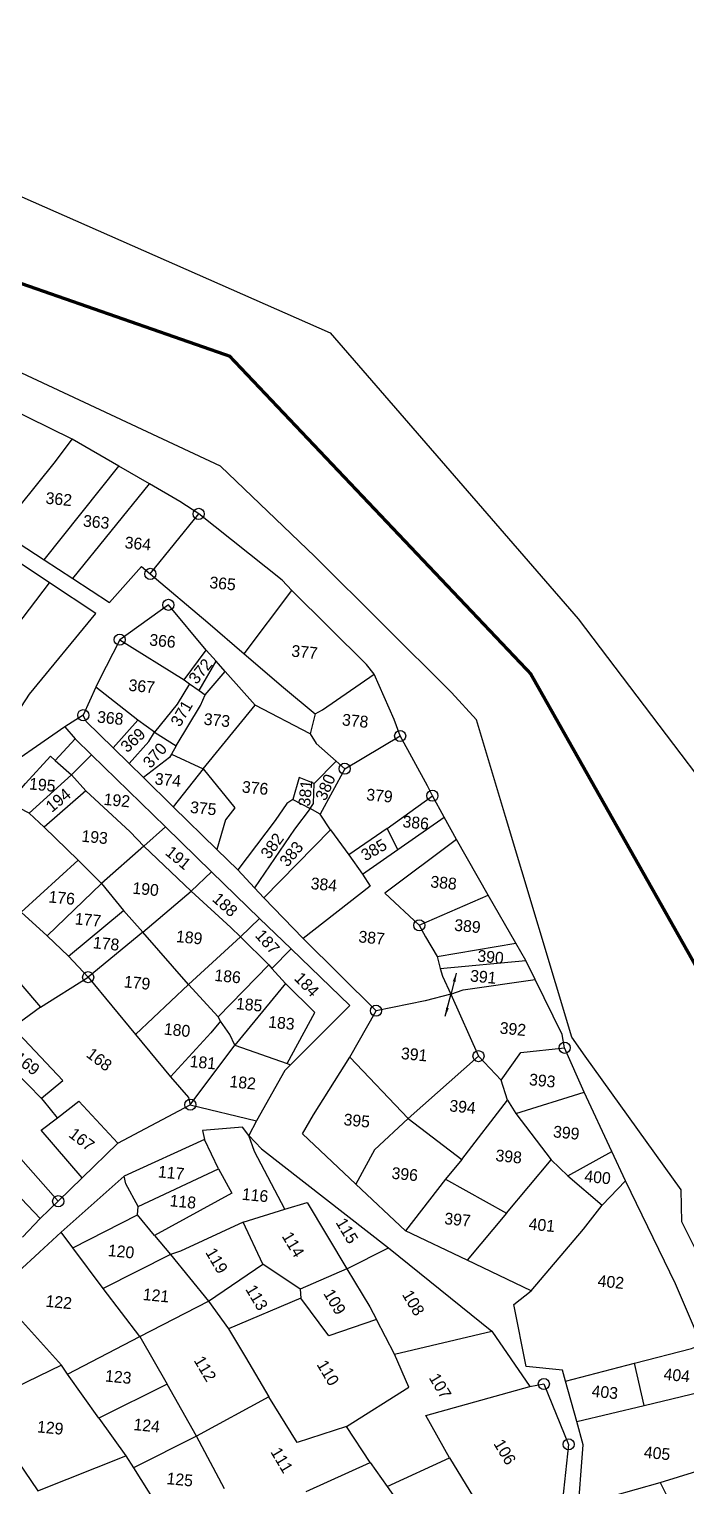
# Model space of a CAD drawing. Header units: metres. Extents: x 289397 to 291448, y 2078064 to 2080065.
# Drawn here: x 290254 to 290764, y 2078936 to 2080065 of the extents above; entities that cross this region are included whole.
import ezdxf
from ezdxf.enums import TextEntityAlignment as Align

# ---------------------------------------------------------------- set-up
doc = ezdxf.new("R2010")
doc.units = ezdxf.units.M
doc.linetypes.add('DASHDOT', pattern=[1, 0.5, -0.25, 0, -0.25])
for name, color, linetype in [('OFF', 1, 'Continuous'), ('POLY_PARCEL', 6, 'Continuous'), ('POLY_ROAD', 30, 'Continuous'), ('POLY_WATER', 4, 'Continuous'), ('SYM_ARROW', 1, 'Continuous'), ('SYM_STONE', 1, 'Continuous'), ('TEXT_PARCEL', 7, 'Continuous'), ('V_BOUND_STREAM_LINE', 7, 'DASHDOT')]:
    doc.layers.add(name, color=color, linetype=linetype)
doc.styles.get("Standard").update_dxf_attribs({"font": 'simplex.shx'})
doc.styles.add('TEXT_MAP', font='', dxfattribs={"height": 1.8})
doc.styles.get('TEXT_MAP').set_extended_font_data('Kruti Dev 050')
doc.dimstyles.get("Standard").update_dxf_attribs({"dimtxt": 0.18, "dimasz": 0.18, "dimexe": 0.18, "dimexo": 0.0625, "dimgap": 0.09, "dimtad": 0, "dimtih": 1, "dimtoh": 1, "dimdec": 4, "dimzin": 0, "dimdsep": 46, "dimtxsty": 'Standard', "dimcen": 0.09, "dimadec": 0, "dimazin": 0, "dimtfac": 1, "dimtdec": 4, "dimtofl": 0, "dimtmove": 0, "dimatfit": 3, "dimfxl": 1, "dimtolj": 1, "dimtzin": 0, "dimarcsym": 0})

# ---------------------------------------------------------------- blocks, each defined once
blk = doc.blocks.new('STONE')
blk.add_circle((0, 0), 0.851)
blk = doc.blocks.new('TEXTDOUBLEARROW')
for points in [[(-6.63, 0.01), (0.2, 0.01)], [(6.25, 0.01), (-0.58, 0.01)]]:
    blk.add_leader(points, dimstyle='Standard', override={"dimtxt": 2.5, "dimasz": 2.5, "dimexe": 1.25, "dimexo": 0.625, "dimgap": 0.625, "dimtad": 1, "dimtih": 0, "dimtoh": 0, "dimzin": 8, "dimcen": 2.5, "dimtofl": 1})

msp = doc.modelspace()

# ---------------------------------------------------------------- linework, layer by layer
at = {"layer": 'OFF'}
msp.add_lwpolyline([(289608.8, 2079974.8), (289637.6, 2080065.5), (289991.8, 2080048.7), (290487.6, 2079830.1), (290680, 2079608.7), (290851.1, 2079382.8)], dxfattribs=at)
at = {"layer": 'POLY_PARCEL'}
for points in [[(290231.4, 2079676.8), (290274.8, 2079730.4), (290287.6, 2079747.9)], [(290265.8, 2079654.4), (290323.7, 2079727)], [(290288.1, 2079639.9), (290347.5, 2079713.2)], [(290348.2, 2079643.4), (290385.7, 2079689.9)], [(290228.1, 2079581.6), (290270.1, 2079636.5)], [(290421, 2079581.5), (290458, 2079630.5)], [(290324.5, 2079592.4), (290374.4, 2079561.3)], [(290374.4, 2079561.3), (290391.6, 2079584.4)], [(290386, 2079553.1), (290399.2, 2079575.8)], [(290374.4, 2079561.3), (290378.6, 2079558.3)], [(290390.8, 2079549.7), (290406.3, 2079567.7)], [(290476, 2079534.9), (290481.7, 2079538.1), (290521.8, 2079565.6)], [(290338.5, 2079530.1), (290305.9, 2079555.6)], [(290378.6, 2079558.3), (290369, 2079542.5), (290351.4, 2079520.7)], [(290368.2, 2079510.1), (290387.2, 2079541.3), (290390.8, 2079549.7)], [(290378.6, 2079558.3), (290386, 2079553.1)], [(290386, 2079553.1), (290390.8, 2079549.7)], [(290389.1, 2079492.3), (290429.4, 2079541.7)], [(290319.4, 2079508.6), (290338.5, 2079530.1)], [(290351.4, 2079520.7), (290338.5, 2079530.1)], [(290274.5, 2079498.9), (290289.9, 2079515.5)], [(290331.7, 2079496.6), (290347.1, 2079513.6), (290351.4, 2079520.7)], [(290351.4, 2079520.7), (290368.2, 2079510.1)], [(290472.2, 2079519.4), (290476.7, 2079512.1), (290492.3, 2079498.3)], [(290498.9, 2079492.4), (290541.9, 2079517.8)], [(290287.1, 2079487.6), (290302.7, 2079503.1)], [(290364.5, 2079503.6), (290363.1, 2079501.2), (290342.9, 2079485.7)], [(290368.2, 2079510.1), (290364.5, 2079503.6)], [(290364.5, 2079503.6), (290389.1, 2079492.3)], [(290238.9, 2079466.1), (290251.4, 2079480.9), (290270.8, 2079502.2), (290274.5, 2079498.9)], [(290274.5, 2079498.9), (290287.1, 2079487.6)], [(290389.1, 2079492.3), (290366, 2079463)], [(290389.1, 2079492.3), (290413.8, 2079462.2), (290406.6, 2079452.9), (290399.9, 2079429.8)], [(290475.2, 2079480.9), (290492.3, 2079498.3)], [(290498.9, 2079492.4), (290479.8, 2079457.3)], [(290492.3, 2079498.3), (290498.9, 2079492.4)], [(290287.1, 2079487.6), (290254.4, 2079457.9)], [(290287.1, 2079487.6), (290298.3, 2079475.2)], [(290475.2, 2079480.9), (290463.6, 2079485.7), (290458.6, 2079468.7)], [(290472.1, 2079461.6), (290474.6, 2079465.6), (290475.2, 2079480.9)], [(290298.3, 2079475.2), (290266, 2079447.2)], [(290298.3, 2079475.2), (290332.5, 2079443.5), (290343.3, 2079432.4)], [(290531.7, 2079446), (290566.9, 2079471.5)], [(290254.4, 2079457.9), (290238.9, 2079466.1)], [(290266, 2079447.2), (290254.4, 2079457.9)], [(290458.6, 2079468.7), (290454, 2079465.4), (290444.9, 2079452.4), (290416, 2079414)], [(290472.1, 2079461.6), (290459.9, 2079445.5), (290428.9, 2079400.2)], [(290458.6, 2079468.7), (290472.1, 2079461.6)], [(290479.8, 2079457.3), (290472.1, 2079461.6)], [(290292.2, 2079421.5), (290266, 2079447.2)], [(290343.3, 2079432.4), (290360, 2079447.3)], [(290487.9, 2079445.2), (290479.8, 2079457.3)], [(290540.1, 2079429.8), (290575.9, 2079455)], [(290436.1, 2079392.4), (290487.9, 2079445.2)], [(290487.9, 2079445.2), (290502, 2079425.6)], [(290531.7, 2079446), (290502, 2079425.6)], [(290585.5, 2079437.6), (290529.9, 2079396), (290556.7, 2079371.1)], [(290540.1, 2079429.8), (290531.7, 2079446)], [(290343.3, 2079432.4), (290310.4, 2079403.5)], [(290379.8, 2079397.6), (290343.3, 2079432.4)], [(290502, 2079425.6), (290512.6, 2079410.8)], [(290512.6, 2079410.8), (290540.1, 2079429.8)], [(290248, 2079381.3), (290292.2, 2079421.5)], [(290292.2, 2079421.5), (290310.4, 2079403.5)], [(290379.8, 2079397.6), (290395.6, 2079412.6)], [(290310.4, 2079403.5), (290268.2, 2079362.9)], [(290310.4, 2079403.5), (290327.4, 2079382.5)], [(290512.6, 2079410.8), (290518.6, 2079401.5), (290466.6, 2079361)], [(290342.5, 2079365.8), (290379.8, 2079397.6)], [(290379.8, 2079397.6), (290410.6, 2079369.4), (290418.1, 2079362.2)], [(290556.7, 2079371.1), (290610.2, 2079394.5)], [(290197.3, 2079384.4), (290263, 2079307.7)], [(290268.2, 2079362.9), (290248, 2079381.3)], [(290284.9, 2079347.3), (290327.4, 2079382.5)], [(290327.4, 2079382.5), (290342.5, 2079365.8)], [(290418.1, 2079362.2), (290432.8, 2079376.3)], [(290556.7, 2079371.1), (290561.5, 2079362.2), (290570.6, 2079346.8)], [(290268.2, 2079362.9), (290284.9, 2079347.3)], [(290342.5, 2079365.8), (290300, 2079330.9)], [(290377.9, 2079325.3), (290342.5, 2079365.8)], [(290418.1, 2079362.2), (290377.9, 2079325.3)], [(290440, 2079340.4), (290418.1, 2079362.2)], [(290570.6, 2079346.8), (290631.6, 2079357.3)], [(290300, 2079330.9), (290284.9, 2079347.3)], [(290442.5, 2079337.7), (290457.3, 2079352.8)], [(290570.6, 2079346.8), (290573, 2079337.6)], [(290400.8, 2079300.3), (290440, 2079340.4)], [(290440, 2079340.4), (290442.5, 2079337.7)], [(290442.5, 2079337.7), (290453.1, 2079326.1)], [(290573, 2079337.6), (290639.4, 2079343.7)], [(290573, 2079337.6), (290574.8, 2079331.7), (290581.3, 2079317.8)], [(290263, 2079307.7), (290300, 2079330.9)], [(290300, 2079330.9), (290336.8, 2079286.5)], [(290336.8, 2079286.5), (290377.9, 2079325.3)], [(290377.9, 2079325.3), (290400.8, 2079300.3)], [(290453.1, 2079326.1), (290413.6, 2079278.2)], [(290454.2, 2079263.9), (290475.8, 2079303.6), (290453.1, 2079326.1)], [(290581.3, 2079317.8), (290590.7, 2079321.1), (290646.5, 2079329.2)], [(290581.3, 2079317.8), (290561.2, 2079312.5), (290523.2, 2079304.9)], [(290581.3, 2079317.8), (290602.6, 2079269.7)], [(290147, 2079303.3), (290224.2, 2079216.5), (290276.8, 2079157.3)], [(290263, 2079307.7), (290241.7, 2079292)], [(290402.7, 2079296.9), (290400.8, 2079300.3)], [(290265.3, 2079235.4), (290263.8, 2079237.2), (290280.5, 2079250.9), (290241.7, 2079292)], [(290402.7, 2079296.9), (290395.2, 2079287.8), (290363.9, 2079253.8)], [(290413.6, 2079278.2), (290409.8, 2079286.4), (290402.7, 2079296.9)], [(290262.9, 2079143.9), (290161.5, 2079250.4), (290132.2, 2079282.2)], [(290224.1, 2079277.2), (290265.3, 2079235.4)], [(290336.8, 2079286.5), (290363.9, 2079253.8)], [(290379.2, 2079232.1), (290413.6, 2079278.2)], [(290413.6, 2079278.2), (290454.2, 2079263.9)], [(290548.1, 2079221.4), (290503, 2079269)], [(290602.6, 2079269.7), (290548.1, 2079221.4)], [(290620.3, 2079251.1), (290602.6, 2079269.7)], [(290620.3, 2079251.1), (290635.4, 2079272.5), (290669.4, 2079276.2)], [(290454.2, 2079263.9), (290456.9, 2079263)], [(290363.9, 2079253.8), (290377.7, 2079237.7), (290379.2, 2079232.1)], [(290625.1, 2079235.5), (290620.3, 2079251.1)], [(290276.3, 2079222), (290265.3, 2079235.4)], [(290276.3, 2079222), (290292.9, 2079234.9), (290323.1, 2079202.2)], [(290589.6, 2079189.6), (290625.1, 2079235.5)], [(290625.1, 2079235.5), (290631.7, 2079225.3)], [(290631.7, 2079225.3), (290684.6, 2079241.9)], [(290295.3, 2079175.3), (290263.7, 2079212.3), (290276.3, 2079222)], [(290548.1, 2079221.4), (290521.9, 2079197.2), (290507.6, 2079170.5)], [(290548.1, 2079221.4), (290589.6, 2079189.6)], [(290631.7, 2079225.3), (290658.9, 2079189.5)], [(290401.1, 2079182.5), (290390.2, 2079205.2)], [(290452.5, 2079151.1), (290429, 2079195.7), (290424.5, 2079208.1)], [(290589.6, 2079189.6), (290577, 2079174.5)], [(290624.4, 2079148.1), (290658.9, 2079189.5)], [(290658.9, 2079189.5), (290671.9, 2079177)], [(290671.9, 2079177), (290706, 2079195.9)], [(290338.9, 2079153.3), (290329.1, 2079170.8), (290328, 2079176.6)], [(290338.9, 2079153.3), (290401.1, 2079182.5)], [(290401.1, 2079182.5), (290411.4, 2079163.6), (290351.5, 2079130.7)], [(290671.9, 2079177), (290698.6, 2079154.2)], [(290577, 2079174.5), (290546.1, 2079134.3)], [(290577, 2079174.5), (290624.4, 2079148.1)], [(290698.6, 2079154.2), (290716.6, 2079173.1)], [(290338.3, 2079146.7), (290338.9, 2079153.3)], [(290452.5, 2079151.1), (290469.8, 2079156.4), (290500.6, 2079105)], [(290643.5, 2079087.9), (290684.1, 2079135.6), (290698.6, 2079154.2)], [(290288.1, 2079121.3), (290338.3, 2079146.7)], [(290351.5, 2079130.7), (290338.3, 2079146.7)], [(290420.2, 2079141), (290452.5, 2079151.1)], [(290624.4, 2079148.1), (290593.9, 2079111.5)], [(290288.1, 2079121.3), (290279, 2079133.4)], [(290351.5, 2079130.7), (290363.9, 2079115.9)], [(290420.2, 2079141), (290371.7, 2079118.6), (290363.9, 2079115.9)], [(290435.5, 2079108.5), (290420.2, 2079141)], [(290311.6, 2079089.8), (290288.1, 2079121.3)], [(290500.6, 2079105), (290532.9, 2079121.3)], [(290363.9, 2079115.9), (290311.6, 2079089.8)], [(290363.9, 2079115.9), (290393.3, 2079079.8)], [(290393.3, 2079079.8), (290435.5, 2079108.5)], [(290464.3, 2079089.2), (290435.5, 2079108.5)], [(290500.6, 2079105), (290464.3, 2079089.2)], [(290500.6, 2079105), (290518.3, 2079075.5), (290523.5, 2079065.6)], [(290340.2, 2079052.6), (290311.6, 2079089.8)], [(290464.3, 2079089.2), (290464.9, 2079082.1)], [(290279.3, 2079030.2), (290239.9, 2079074.2)], [(290340.2, 2079052.6), (290393.3, 2079079.8)], [(290393.3, 2079079.8), (290408.8, 2079058.3)], [(290464.9, 2079082.1), (290408.8, 2079058.3)], [(290523.5, 2079065.6), (290486.7, 2079053), (290464.9, 2079082.1)], [(290537.4, 2079038.8), (290523.5, 2079065.6)], [(290284.1, 2079023.4), (290340.2, 2079052.6)], [(290340.2, 2079052.6), (290361.2, 2079015.5)], [(290408.8, 2079058.3), (290422, 2079036.5), (290440.1, 2079005.8)], [(290537.4, 2079038.8), (290613, 2079056.6)], [(290723.5, 2079031.7), (290767.7, 2079043.1), (290775.5, 2079046.3)], [(290279.3, 2079030.2), (290215.8, 2078999.4), (290240.8, 2078962.7)], [(290284.1, 2079023.4), (290279.3, 2079030.2)], [(290500.3, 2078982.8), (290548.7, 2079013.1), (290537.4, 2079038.8)], [(290670.2, 2079017.9), (290723.5, 2079031.7)], [(290731.1, 2078999.1), (290723.5, 2079031.7)], [(290308.2, 2078989.2), (290284.1, 2079023.4)], [(290361.2, 2079015.5), (290308.2, 2078989.2)], [(290384, 2078975.3), (290361.2, 2079015.5)], [(290580.1, 2078958.4), (290561.9, 2078991.3), (290642.4, 2079013.8)], [(290731.1, 2078999.1), (290781.4, 2079011.1), (290790.8, 2079013.4)], [(290440.1, 2079005.8), (290384, 2078975.3)], [(290500.3, 2078982.8), (290462.1, 2078970.4), (290440.1, 2079005.8)], [(290678.8, 2078986.7), (290731.1, 2078999.1)], [(290308.2, 2078989.2), (290329.1, 2078960.1)], [(290384, 2078975.3), (290335.1, 2078950.7)], [(290405.7, 2078934.4), (290384, 2078975.3)], [(290518.7, 2078954.9), (290500.3, 2078982.8)], [(290240.8, 2078962.7), (290261, 2078933)], [(290261, 2078933), (290329.1, 2078960.1)], [(290329.1, 2078960.1), (290335.1, 2078950.7)], [(290335.1, 2078950.7), (290359.2, 2078912.6), (290361, 2078907.4)], [(290469, 2078932.5), (290518.7, 2078954.9)], [(290518.7, 2078954.9), (290531.8, 2078936.2)], [(290531.8, 2078936.2), (290580.1, 2078958.4)], [(290580.1, 2078958.4), (290610.9, 2078908.1)], [(290743.4, 2078939.3), (290786, 2078952.6)], [(290709.8, 2078922.4), (290706.8, 2078929), (290743.4, 2078939.3)], [(290743.4, 2078939.3), (290760.8, 2078904.7)], [(290531.8, 2078936.2), (290569.5, 2078882.8)]]:
    msp.add_lwpolyline(points, dxfattribs=at)
at = {"layer": 'POLY_ROAD'}
for points in [[(290287.6, 2079747.9), (290236.6, 2079772.8)], [(290323.7, 2079727), (290287.6, 2079747.9)], [(290347.5, 2079713.2), (290323.7, 2079727)], [(290385.7, 2079689.9), (290371.2, 2079699.5), (290347.5, 2079713.2)], [(290458, 2079630.5), (290450.5, 2079638.6), (290385.7, 2079689.9)], [(290231.4, 2079676.8), (290265.8, 2079654.4)], [(290270.1, 2079636.5), (290231.5, 2079662.1)], [(290265.8, 2079654.4), (290288.1, 2079639.9)], [(290288.1, 2079639.9), (290316.5, 2079621.3), (290341.4, 2079649.2), (290348.2, 2079643.4)], [(290348.2, 2079643.4), (290392.9, 2079605.7), (290421, 2079581.5)], [(290180.1, 2079448.4), (290209.7, 2079531.1), (290248.3, 2079540.6), (290254.5, 2079550.2), (290306, 2079612.7), (290270.1, 2079636.5)], [(290521.8, 2079565.6), (290515.9, 2079573.2), (290458, 2079630.5)], [(290391.6, 2079584.4), (290362.2, 2079619.4), (290324.5, 2079592.4)], [(290324.5, 2079592.4), (290308.5, 2079561.1), (290305.9, 2079555.6)], [(290399.2, 2079575.8), (290391.6, 2079584.4)], [(290406.3, 2079567.7), (290399.2, 2079575.8)], [(290421, 2079581.5), (290451.4, 2079555.3), (290476, 2079534.9)], [(290429.4, 2079541.7), (290406.3, 2079567.7)], [(290541.9, 2079517.8), (290537.2, 2079530.5), (290521.8, 2079565.6)], [(290305.9, 2079555.6), (290296.2, 2079533.9)], [(290472.2, 2079519.4), (290429.4, 2079541.7)], [(290296.2, 2079533.9), (290282, 2079525)], [(290319.4, 2079508.6), (290298.6, 2079529), (290296.2, 2079533.9)], [(290476, 2079534.9), (290472.2, 2079519.4)], [(290282, 2079525), (290225.2, 2079485.7), (290192.6, 2079432.8)], [(290282, 2079525), (290289.9, 2079515.5)], [(290289.9, 2079515.5), (290302.7, 2079503.1)], [(290566.9, 2079471.5), (290563.2, 2079479.2), (290541.9, 2079517.8)], [(290302.7, 2079503.1), (290360, 2079447.3)], [(290331.7, 2079496.6), (290319.4, 2079508.6)], [(290342.9, 2079485.7), (290331.7, 2079496.6)], [(290366, 2079463), (290342.9, 2079485.7)], [(290575.9, 2079455), (290566.9, 2079471.5)], [(290399.9, 2079429.8), (290366, 2079463)], [(290360, 2079447.3), (290395.6, 2079412.6)], [(290585.5, 2079437.6), (290575.9, 2079455)], [(290610.2, 2079394.5), (290585.5, 2079437.6)], [(290416, 2079414), (290399.9, 2079429.8)], [(290395.6, 2079412.6), (290432.8, 2079376.3)], [(290428.9, 2079400.2), (290416, 2079414)], [(290436.1, 2079392.4), (290428.9, 2079400.2)], [(290466.6, 2079361), (290436.1, 2079392.4)], [(290631.6, 2079357.3), (290610.2, 2079394.5)], [(290432.8, 2079376.3), (290457.3, 2079352.8)], [(290523.2, 2079304.9), (290466.6, 2079361)], [(290639.4, 2079343.7), (290631.6, 2079357.3)], [(290457.3, 2079352.8), (290502.9, 2079309), (290456.9, 2079263)], [(290646.5, 2079329.2), (290639.4, 2079343.7)], [(290669.4, 2079276.2), (290667.4, 2079286.4), (290646.5, 2079329.2)], [(290503, 2079269), (290523.2, 2079304.9)], [(290507.6, 2079170.5), (290466.1, 2079209.5), (290474.6, 2079224.2), (290503, 2079269)], [(290684.6, 2079241.9), (290669.4, 2079276.2)], [(290456.9, 2079263), (290452.5, 2079258.6), (290430.4, 2079219.7)], [(290323.1, 2079202.2), (290379.2, 2079232.1)], [(290379.2, 2079232.1), (290430.4, 2079219.7)], [(290706, 2079195.9), (290684.6, 2079241.9)], [(290424.5, 2079208.1), (290419.6, 2079214.8), (290388.7, 2079212), (290390.2, 2079205.2)], [(290430.4, 2079219.7), (290424.5, 2079208.1)], [(290295.3, 2079175.3), (290323.1, 2079202.2)], [(290390.2, 2079205.2), (290328, 2079176.6)], [(290424.5, 2079208.1), (290434.4, 2079198), (290532.9, 2079121.3)], [(290716.6, 2079173.1), (290706, 2079195.9)], [(290276.8, 2079157.3), (290295.3, 2079175.3)], [(290328, 2079176.6), (290279, 2079133.4)], [(290546.1, 2079134.3), (290507.6, 2079170.5)], [(290775.5, 2079046.3), (290755.3, 2079093.2), (290716.6, 2079173.1)], [(290262.9, 2079143.9), (290276.8, 2079157.3)], [(290249, 2079129.4), (290262.9, 2079143.9)], [(290279, 2079133.4), (290228.5, 2079086.8), (290239.9, 2079074.2)], [(290593.9, 2079111.5), (290546.1, 2079134.3)], [(290532.9, 2079121.3), (290613, 2079056.6)], [(290643.5, 2079087.9), (290593.9, 2079111.5)], [(290670.2, 2079017.9), (290667.8, 2079026.5), (290639.6, 2079029.3), (290629.9, 2079077.4), (290643.5, 2079087.9)], [(290613, 2079056.6), (290642.4, 2079013.8)], [(290678.8, 2078986.7), (290670.2, 2079017.9)], [(290642.4, 2079013.8), (290653.3, 2079015.7), (290672.5, 2078968.9), (290666.3, 2078911)], [(290679.4, 2078911.2), (290683.9, 2078968.5), (290678.8, 2078986.7)]]:
    msp.add_lwpolyline(points, dxfattribs=at)
at = {"layer": 'POLY_WATER'}
msp.add_lwpolyline([(291321.8, 2078491.3), (291080.3, 2078583), (291053.4, 2078594.6), (291004.9, 2078659.6), (290909.8, 2078810.9), (290902.1, 2078823.7), (290896.7, 2078862.2), (290890.5, 2078888.1), (290780.9, 2079100.1), (290760.2, 2079141.3), (290759.7, 2079166.1), (290685.3, 2079269.6), (290674.9, 2079284.4), (290623.6, 2079455.4), (290601, 2079530.2), (290581.6, 2079551.5), (290475.7, 2079657), (290402.7, 2079726.8), (290236.5, 2079804.6), (290109.3, 2079847.3), (290065.1, 2079859.7), (289942.5, 2079899), (289763.2, 2079878.4)], dxfattribs=at)
at = {"layer": 'V_BOUND_STREAM_LINE', "ltscale": 10, "const_width": 2.53, "flags": 128}
msp.add_lwpolyline([(291321.8, 2078491.3), (291336.9, 2078544.5), (291013.6, 2078766.2), (290776.7, 2079329.7), (290643, 2079566.1), (290409.7, 2079812.1), (289921, 2079982.4), (289608.8, 2079974.8)], dxfattribs=at)

# ---------------------------------------------------------------- block references
at = {"layer": 'SYM_ARROW', "xscale": 2.675371518988102, "yscale": 2.675371518988102, "zscale": 2.675371518988102, "rotation": 75.70133560486157}
msp.add_blockref('TEXTDOUBLEARROW', (290581.3, 2079317.8), dxfattribs=at)
at = {"layer": 'SYM_STONE', "xscale": 5.069807375506023, "yscale": 5.069807375506023, "zscale": 5.069807375506023, "rotation": 354.3941680470104}
for p in [(290385.7, 2079689.9), (290348.2, 2079643.4), (290362.2, 2079619.4), (290324.5, 2079592.4), (290296.2, 2079533.9), (290541.9, 2079517.8), (290498.9, 2079492.4), (290566.9, 2079471.5), (290556.7, 2079371.1), (290300, 2079330.9), (290523.2, 2079304.9), (290669.4, 2079276.2), (290602.6, 2079269.7), (290379.2, 2079232.1), (290276.8, 2079157.3), (290653.3, 2079015.7), (290672.5, 2078968.9)]:
    msp.add_blockref('STONE', p, dxfattribs=at)

# ---------------------------------------------------------------- texts
at = {"layer": 'TEXT_PARCEL', "style": 'TEXT_MAP'}
for s, rotation, p in [('362', 354.3942, (290277.3, 2079701.4)), ('363', 354.3942, (290306.3, 2079683.7)), ('364', 354.3942, (290338.6, 2079666.9)), ('365', 354.3942, (290404.3, 2079636)), ('366', 354.3942, (290357.7, 2079591.5)), ('377', 354.3942, (290467.8, 2079582.9)), ('372', 50.6887, (290387, 2079568)), ('367', 354.3942, (290341.6, 2079556.4)), ('368', 354.3942, (290317.2, 2079531.8)), ('371', 59.6063, (290372.4, 2079535.3)), ('373', 354.3942, (290399.9, 2079530.1)), ('378', 354.3942, (290507.1, 2079529.6)), ('369', 42.7441, (290334.7, 2079514.6)), ('370', 48.8407, (290351.7, 2079502.8)), ('195', 354.3942, (290264.5, 2079480)), ('374', 354.3942, (290361.9, 2079483.8)), ('376', 354.3942, (290429.5, 2079477.6)), ('381', 84.3942, (290468.4, 2079473.5)), ('380', 66.7344, (290483.9, 2079478.1)), ('194', 39.3775, (290276.8, 2079468.1)), ('192', 354.3942, (290322.3, 2079468)), ('379', 354.3942, (290525.9, 2079471.6)), ('375', 354.3942, (290389.3, 2079461.8)), ('386', 354.3942, (290554, 2079450.7)), ('193', 354.3942, (290305.1, 2079439.5)), ('382', 54.1232, (290442.6, 2079432.7)), ('383', 50.6887, (290457.5, 2079426.4)), ('385', 29.9161, (290521.5, 2079429.6)), ('191', 320.5254, (290369.9, 2079423.4)), ('190', 354.3942, (290344.6, 2079399.2)), ('384', 354.3942, (290482.8, 2079402.8)), ('388', 354.3942, (290575.6, 2079404.1)), ('176', 354.3942, (290279.6, 2079392.4)), ('188', 318.1504, (290406.2, 2079387.1)), ('177', 354.3942, (290299.9, 2079375.4)), ('389', 354.3942, (290594.1, 2079370.5)), ('178', 354.3942, (290314, 2079356.9)), ('189', 354.3942, (290378.4, 2079361.7)), ('187', 312.0311, (290439.1, 2079358.3)), ('387', 354.3942, (290519.8, 2079361.5)), ('390', 354.3942, (290612, 2079346.6)), ('186', 354.3942, (290408.2, 2079331.6)), ('184', 314.0153, (290469.5, 2079325.3)), ('391', 354.3942, (290606.4, 2079331.2)), ('179', 354.3942, (290338, 2079326.6)), ('185', 354.3942, (290424.9, 2079309.7)), ('183', 354.3942, (290449.9, 2079295.5)), ('180', 354.3942, (290369, 2079290)), ('392', 354.3942, (290629.3, 2079290.8)), ('169', 322.6964, (290252.6, 2079264)), ('168', 322.6964, (290308.7, 2079267.2)), ('181', 354.3942, (290389, 2079264.9)), ('391', 354.3942, (290552.8, 2079271.1)), ('182', 354.3942, (290419.9, 2079249.3)), ('393', 354.3942, (290652.1, 2079250.8)), ('394', 354.3942, (290590.3, 2079230.5)), ('395', 354.3942, (290508.3, 2079219.8)), ('167', 322.6964, (290295.1, 2079205.2)), ('399', 354.3942, (290670.7, 2079210.4)), ('398', 354.3942, (290626.1, 2079192)), ('117', 354.3942, (290364.4, 2079179.4)), ('396', 354.3942, (290545.5, 2079178.3)), ('400', 354.3942, (290695, 2079175.9)), ('116', 354.3942, (290429.5, 2079162)), ('118', 354.3942, (290373.5, 2079157)), ('115', 300.7774, (290500.7, 2079134.4)), ('397', 354.3942, (290586.4, 2079143.1)), ('401', 354.3942, (290651.8, 2079138.9)), ('114', 300.7774, (290459, 2079123.8)), ('120', 354.3942, (290325.6, 2079118.4)), ('119', 300.7774, (290399.7, 2079111.3)), ('402', 354.3942, (290705.3, 2079094.8)), ('121', 354.3942, (290352.7, 2079084.4)), ('113', 300.7774, (290430.8, 2079082.7)), ('109', 300.7774, (290491.2, 2079079.4)), ('108', 300.7774, (290552.2, 2079078.6)), ('122', 354.3942, (290277.3, 2079079.2)), ('112', 300.7774, (290390.8, 2079027.6)), ('110', 300.7774, (290486, 2079024.4)), ('123', 354.3942, (290323.4, 2079021.2)), ('107', 300.7774, (290573, 2079014.1)), ('404', 354.3942, (290756.4, 2079022.5)), ('403', 354.3942, (290700.6, 2079009.4)), ('129', 354.3942, (290270.7, 2078981.8)), ('124', 354.3942, (290345.5, 2078983.6)), ('106', 300.7774, (290623.1, 2078963.1)), ('111', 300.7774, (290450.2, 2078956.7)), ('405', 354.3942, (290741.1, 2078962.1)), ('125', 354.3942, (290371.1, 2078941.7))]:
    msp.add_text(s, height=9.13, rotation=rotation, dxfattribs=at).set_placement(p, align=Align.MIDDLE)

doc.saveas('drawing.dxf')
